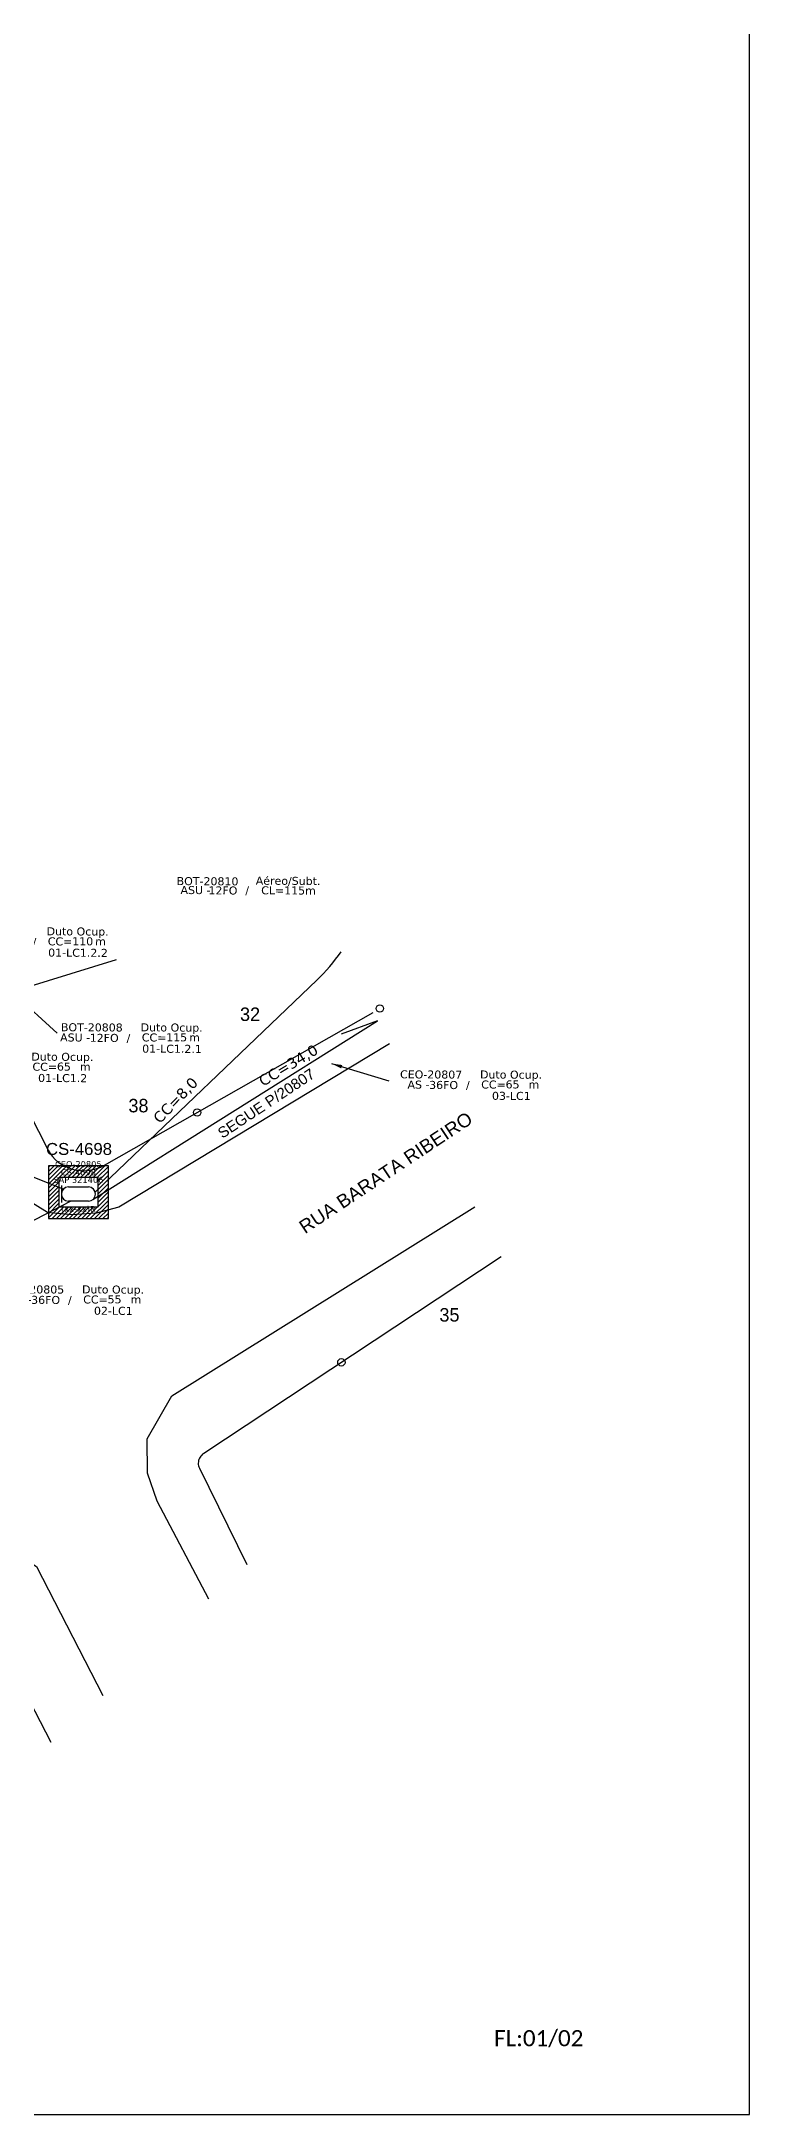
# Model space of a CAD drawing. Header units: metres. Extents: x -1286 to 434, y -500 to 94.
# Drawn here: x -577 to -445.1, y -499.8 to -113.4 of the extents above; entities that cross this region are included whole.
import ezdxf
from ezdxf.enums import TextEntityAlignment as Align

# ---------------------------------------------------------------- set-up
doc = ezdxf.new("R2010")
doc.units = ezdxf.units.M
for name, color, linetype in [('10.0-Cartográfico', 252, 'Continuous'), ('10.1-Caixas Subterrâneas', 5, 'Continuous'), ('10.2-Nº Policía', 7, 'Continuous'), ('10.3-Nome das Ruas', 252, 'Continuous'), ('20.4-CEOS', 1, 'Continuous'), ('20.5-CEO', 1, 'Continuous'), ('CAP a instalar', 1, 'Continuous'), ('celulas gpon', 7, 'Continuous'), ('label_cabos', 7, 'Continuous'), ('Legenda', 1, 'Continuous')]:
    doc.layers.add(name, color=color, linetype=linetype)
doc.layers.add('EXTRA', color=50, linetype='Continuous', plot=False)
doc.styles.add('ARIAL', font='arial.ttf')
doc.styles.add('siredit', font='verdana.ttf')
doc.styles.add('WMF-Calibri0', font='calibri.ttf')
doc.linetypes.add('FENCELINE1', pattern='A,0.25,-0.1,[133,ltypeshp.shx,S=0.1,R=0,X=-0.1,Y=0],-0.1,1', length=1.45)
doc.dimstyles.new('CC', dxfattribs={"dimtxt": 0.8, "dimasz": 2, "dimexe": 0.18, "dimexo": 0.0625, "dimgap": 0.09, "dimtad": 0, "dimdec": 0, "dimrnd": 1, "dimzin": 0, "dimdsep": 46, "dimtxsty": 'siredit', "dimblk": 'NONE', "dimcen": 0, "dimse1": 1, "dimse2": 1, "dimsd1": 1, "dimsd2": 1, "dimclrt": 7, "dimadec": 0, "dimazin": 0, "dimtfac": 1, "dimtdec": 0, "dimtofl": 0, "dimtmove": 0, "dimatfit": 3, "dimfxl": 0, "dimtolj": 1, "dimtzin": 0, "dimarcsym": 0})

# ---------------------------------------------------------------- blocks, each defined once
blk = doc.blocks.new('DV')
at = {"linetype": 'Continuous'}
blk.add_circle((0, 0), 0.00000275, dxfattribs=at)
blk = doc.blocks.new('*X8')
at = {"color": 0, "linetype": 'Continuous'}
for p, q in [((-1.25, 0.34099), (-0.49099, 1.1)), ((-1.25, 0.517767), (-0.667767, 1.1)), ((-1.25, 0.694544), (-0.844544, 1.1)), ((-1.25, 0.87132), (-1.02132, 1.1)), ((-1.25, 1.048097), (-1.198097, 1.1)), ((-0.789214, 0.625), (-0.314214, 1.1)), ((-0.612437, 0.625), (-0.137437, 1.1)), ((-0.43566, 0.625), (0.03934, 1.1)), ((-0.258883, 0.625), (0.216117, 1.1)), ((-0.082107, 0.625), (0.392893, 1.1)), ((0.09467, 0.625), (0.56967, 1.1)), ((0.271447, 0.625), (0.746447, 1.1)), ((0.448223, 0.625), (0.923223, 1.1)), ((0.625, 0.625), (1.1, 1.1)), ((0.801777, 0.625), (1.25, 1.073223)), ((0.8035, 0.449947), (1.25, 0.896447)), ((-1.25, 0.164214), (-0.8035, 0.610714)), ((-1.25, -0.012563), (-0.8035, 0.433937)), ((-1.25, -0.18934), (-0.8035, 0.25716)), ((-1.25, -0.366117), (-0.8035, 0.080383)), ((0.8035, 0.27317), (1.25, 0.71967)), ((0.8035, 0.096393), (1.25, 0.542893)), ((0.8035, -0.080383), (1.25, 0.366117)), ((0.8035, -0.25716), (1.25, 0.18934)), ((0.8035, -0.433937), (1.25, 0.012563)), ((-1.25, -0.542893), (-0.8035, -0.096393)), ((-1.25, -0.71967), (-0.8035, -0.27317)), ((-1.25, -0.896447), (-0.8035, -0.449947)), ((-1.25, -1.073223), (-0.801777, -0.625)), ((-1.1, -1.1), (-0.625, -0.625)), ((-0.923223, -1.1), (-0.448223, -0.625)), ((-0.746447, -1.1), (-0.271447, -0.625)), ((-0.56967, -1.1), (-0.09467, -0.625)), ((-0.392893, -1.1), (0.082107, -0.625)), ((-0.216117, -1.1), (0.258883, -0.625)), ((-0.03934, -1.1), (0.43566, -0.625)), ((0.137437, -1.1), (0.612437, -0.625)), ((0.314214, -1.1), (0.789214, -0.625)), ((0.49099, -1.1), (1.25, -0.34099)), ((0.667767, -1.1), (1.25, -0.517767)), ((0.8035, -0.610714), (1.25, -0.164214)), ((0.844544, -1.1), (1.25, -0.694544)), ((1.02132, -1.1), (1.25, -0.87132)), ((1.198097, -1.1), (1.25, -1.048097))]:
    blk.add_line(p, q, dxfattribs=at)
blk = doc.blocks.new('MANHOLE_MQ')
at = {"color": 0, "linetype": 'Continuous'}
for p, q in [((0.00000623, 0.00000569), (-0.00000627, 0.00000569)), ((-0.00000627, 0.00000569), (-0.00000627, -0.00000531)), ((0.00000623, -0.00000531), (0.00000623, 0.00000569)), ((-0.00000404, 0.00000331), (0.00000399, 0.00000331)), ((-0.00000404, -0.00000294), (-0.00000404, 0.00000331)), ((0.00000399, 0.00000331), (0.00000399, -0.00000294)), ((0.00000399, -0.00000294), (-0.00000404, -0.00000294)), ((0.00000399, -0.00000294), (0.00000399, -0.00000294)), ((-0.00000627, -0.00000531), (0.00000623, -0.00000531))]:
    blk.add_line(p, q, dxfattribs=at)
at = {"color": 0, "linetype": 'Continuous', "xscale": 5e-06, "yscale": 5e-06, "zscale": 1e-05}
blk.add_blockref('*X8', (-0.00000002, 0.00000019), dxfattribs=at)
blk = doc.blocks.new('Inst CB DT OCUP CFOA-SM-AS-80-TS-24')
at = {"layer": 'label_cabos', "color": 0, "style": 'siredit'}
for tag, flags, p in [('ID_ATIVIDADE', 3, (1.31, 2.67)), ('FATOR', 1, (11.56, 2.55))]:
    blk.add_attdef(tag, text='', height=1, rotation=359.69, dxfattribs=dict(at, flags=flags)).set_placement(p, align=Align.MIDDLE_CENTER)
for tag, p in [('TIPO_CABO', (1.76, 0)), ('DESTINO_CABO', (3.13, 1.26)), ('CABO', (4.69, -0.05)), ('/', (7.71, -0.05)), ('LANCE', (10.91, 0)), ('TIPO_CABO', (13.11, 1.24)), ('UND', (15.96, 0)), ('FID', (13.15, -1.41))]:
    blk.add_attdef(tag, text='', height=1, rotation=359.69, dxfattribs=at).set_placement(p, align=Align.MIDDLE_CENTER)
blk.add_attdef('QTDE', (12.43, -0.47), '', height=1, rotation=359.69, dxfattribs=at)
blk = doc.blocks.new('Inst CB DT OCUP CFOA-SM-ASU-120-S-12')
at = {"layer": 'label_cabos', "color": 0, "style": 'siredit'}
for tag, flags, p in [('ID_ATIVIDADE', 3, (1.31, 2.67)), ('FATOR', 1, (11.56, 2.55))]:
    blk.add_attdef(tag, text='', height=1, rotation=359.69, dxfattribs=dict(at, flags=flags)).set_placement(p, align=Align.MIDDLE_CENTER)
for tag, p in [('TIPO_CABO', (1.26, 0)), ('DESTINO_CABO', (3.13, 1.26)), ('CABO', (4.69, -0.05)), ('/', (7.71, -0.05)), ('LANCE', (10.91, 0)), ('TIPO_CABO', (13.11, 1.24)), ('UND', (15.96, 0)), ('FID', (13.15, -1.41))]:
    blk.add_attdef(tag, text='', height=1, rotation=359.69, dxfattribs=at).set_placement(p, align=Align.MIDDLE_CENTER)
blk.add_attdef('QTDE', (12.43, -0.47), '', height=1, rotation=359.69, dxfattribs=at)
blk = doc.blocks.new('_None')
blk = doc.blocks.new('LEGENDA DOS CABOS')
at = {"layer": 'EXTRA', "color": 0, "style": 'siredit'}
for tag, p in [('ID', (4.6, 0.97)), ('XX', (9.03, 0.97))]:
    blk.add_attdef(tag, text='', height=0.48, rotation=359.69, dxfattribs=at).set_placement(p, align=Align.MIDDLE_CENTER)
at = {"layer": 'Legenda', "color": 0, "style": 'siredit'}
for tag, p in [('TIPO_CABO', (1.31, 0)), ('CABO', (4.69, -0.05)), ('/', (6.81, -0.05)), ('METROS', (10.03, -0.05))]:
    blk.add_attdef(tag, text='', height=0.8, rotation=359.69, dxfattribs=at).set_placement(p, align=Align.MIDDLE_CENTER)
blk = doc.blocks.new('Inst CB DT OCUP CFOA-SM-AS-80-TS-36')
at = {"layer": 'label_cabos', "color": 0, "style": 'siredit'}
for tag, flags, p in [('ID_ATIVIDADE', 3, (1.31, 2.67)), ('FATOR', 1, (11.56, 2.55))]:
    blk.add_attdef(tag, text='', height=1, rotation=359.69, dxfattribs=dict(at, flags=flags)).set_placement(p, align=Align.MIDDLE_CENTER)
for tag, p in [('TIPO_CABO', (1.76, 0)), ('DESTINO_CABO', (3.13, 1.26)), ('CABO', (4.69, -0.05)), ('/', (7.71, -0.05)), ('LANCE', (10.91, 0)), ('TIPO_CABO', (13.11, 1.24)), ('UND', (15.96, 0)), ('FID', (13.15, -1.41))]:
    blk.add_attdef(tag, text='', height=1, rotation=359.69, dxfattribs=at).set_placement(p, align=Align.MIDDLE_CENTER)
blk.add_attdef('QTDE', (12.43, -0.47), '', height=1, rotation=359.69, dxfattribs=at)

msp = doc.modelspace()

# ---------------------------------------------------------------- linework, layer by layer
msp.add_lwpolyline([(-1286.07, -499.81), (-445.07, -499.81), (-445.07, 94.19), (-1286.07, 94.19)], close=True)
at = {"layer": '10.0-Cartográfico'}
for points in [[(-512.13, -300.26), (-562.58, -330.68), (-566.81, -331.82), (-571.4, -332.13), (-575.86, -331.67), (-580, -329.14), (-649.66, -197.52), (-649.66, -197.51)], [(-583.04, -305.75), (-575.77, -320.03), (-575.4, -320.66), (-574.95, -321.24), (-574.45, -321.78), (-573.9, -322.27), (-573.29, -322.69), (-572.62, -323.07), (-571.93, -323.36), (-571.22, -323.6), (-570.46, -323.77), (-569.7, -323.85), (-568.94, -323.89), (-568.16, -323.81), (-567.42, -323.69), (-566.67, -323.48), (-565.96, -323.22), (-565.28, -322.87), (-515.22, -294.37)], [(-552.69, -365.85), (-496.23, -330.6)], [(-491.35, -339.92), (-546.76, -376.57), (-546.98, -376.71), (-547.15, -376.89), (-547.32, -377.08), (-547.46, -377.26), (-547.58, -377.47), (-547.68, -377.69), (-547.75, -377.92), (-547.77, -378.17), (-547.79, -378.4), (-547.79, -378.62), (-547.73, -378.87), (-547.68, -379.1), (-547.58, -379.35)], [(-545.83, -403.75), (-555.44, -385.45), (-557.24, -380.28), (-557.33, -373.89), (-552.69, -365.85)], [(-547.58, -379.35), (-538.74, -397.3)], [(-602.76, -397.51), (-599.39, -395.31), (-595.2, -393.64), (-589.58, -393.25), (-582.89, -394.47), (-577.93, -397.66), (-565.55, -421.68)], [(-575.22, -430.48), (-586.15, -409.4), (-586.5, -408.79), (-586.95, -408.18), (-587.45, -407.64), (-588.02, -407.18), (-588.61, -406.73), (-589.28, -406.37), (-589.97, -406.06), (-590.7, -405.82), (-591.44, -405.65), (-592.2, -405.57), (-592.99, -405.55), (-593.74, -405.61), (-594.5, -405.73), (-595.23, -405.94), (-595.94, -406.22), (-596.62, -406.55), (-596.98, -406.78), (-604.07, -411.4)]]:
    msp.add_lwpolyline(points, dxfattribs=at)
at = {"layer": '20.5-CEO', "color": 7}
for p, q in [((-571.98, -326.92), (-568.26, -326.92)), ((-568.26, -329.57), (-571.98, -329.57))]:
    msp.add_line(p, q, dxfattribs=at)
msp.add_lwpolyline([(-573.3, -326.65), (-573.3, -329.84)], dxfattribs=at)
for centre, start, end in [((-571.98, -328.24), 90, 270), ((-568.26, -328.24), 270, 90)]:
    msp.add_arc(centre, 1.32, start, end, dxfattribs=at)
at = {"layer": 'CAP a instalar', "color": 9, "linetype": 'FENCELINE1', "ltscale": 8}
for points in [[(-572.94, -327.33), (-590.46, -320.29, -0.089231), (-594.84, -317.55), (-608.29, -305.32, -0.213962), (-613.07, -294.37), (-612.96, -284.15)], [(-611.81, -284.15), (-605.71, -292.51, 0.320024), (-597.67, -295.19), (-563.01, -284.54)], [(-566.99, -327.9), (-525.7, -288.38, 0.048063), (-521.14, -283.08, 0.048063)]]:
    msp.add_lwpolyline(points, format="xyb", dxfattribs=at)
for points in [[(-567.42, -329.26), (-514.4, -295.93), (-521.18, -298.42)], [(-612.1, -350.55), (-571.59, -329.57)]]:
    msp.add_lwpolyline(points, dxfattribs=at)

# ---------------------------------------------------------------- block references
at = {"layer": '10.0-Cartográfico', "xscale": 251048.9108569458, "yscale": 251048.9108569458, "zscale": 251048.9108569458}
for p in [(-513.95, -293.65), (-548, -313.04), (-521.12, -359.61)]:
    msp.add_blockref('DV', p, dxfattribs=at)
at = {"layer": '10.1-Caixas Subterrâneas', "color": 30, "xscale": 891702.8217476662, "yscale": 891702.8217476662, "zscale": 891702.8217476662, "rotation": 180.0000000000622}
msp.add_blockref('MANHOLE_MQ', (-570.13, -327.73), dxfattribs=at)
at = {"layer": 'label_cabos', "color": 0, "lineweight": 0}
ref = msp.add_blockref('LEGENDA DOS CABOS', (-552.39, -272.36), dxfattribs=dict(at, xscale=1.491525570439249, yscale=1.491525570439249, zscale=1.491525570439249))
ref.add_attrib('ID', 'BOT-20810', dxfattribs={"color": 0, "height": 1.492, "rotation": 359.69, "style": 'siredit'}).set_placement((-546.06, -269.93), align=Align.MIDDLE_CENTER)
ref.add_attrib('CABO', '12FO', dxfattribs={"color": 0, "height": 1.492, "rotation": 359.69, "style": 'siredit'}).set_placement((-543.19, -271.65), align=Align.MIDDLE_CENTER)
ref.add_attrib('METROS', 'CL=115m', dxfattribs={"color": 0, "height": 1.492, "rotation": 359.69, "style": 'siredit'}).set_placement((-530.97, -271.65), align=Align.MIDDLE_CENTER)
ref.add_attrib('XX', 'Aéreo/Subt.', dxfattribs={"color": 0, "height": 1.4915, "rotation": 359.69, "style": 'siredit'}).set_placement((-531.05, -269.86), align=Align.MIDDLE_CENTER)
ref.add_attrib('/', '/', dxfattribs={"color": 0, "height": 1.49, "rotation": 359.69, "style": 'siredit'}).set_placement((-538.68, -271.65), align=Align.MIDDLE_CENTER)
ref.add_attrib('TIPO_CABO', 'ASU -', dxfattribs={"color": 0, "height": 1.492, "rotation": 359.69, "style": 'siredit'}).set_placement((-548.3, -271.58), align=Align.MIDDLE_CENTER)
ref = msp.add_blockref('Inst CB DT OCUP CFOA-SM-ASU-120-S-12', (-589.81, -281.15), dxfattribs=dict(at, xscale=1.491525570439249, yscale=1.491525570439249, zscale=1.491525570439249))
ref.add_attrib('DESTINO_CABO', 'BOT-20809', dxfattribs={"color": 0, "height": 1.492, "rotation": 359.69, "style": 'siredit'}).set_placement((-585.14, -279.27), align=Align.MIDDLE_CENTER)
ref.add_attrib('CABO', '12FO', dxfattribs={"color": 0, "height": 1.492, "rotation": 359.69, "style": 'siredit'}).set_placement((-582.82, -281.23), align=Align.MIDDLE_CENTER)
ref.add_attrib('TIPO_CABO', 'Duto Ocup.', dxfattribs={"color": 0, "height": 1.492, "rotation": 359.69, "style": 'siredit'}).set_placement((-570.26, -279.29), align=Align.MIDDLE_CENTER)
ref.add_attrib('/', '/', dxfattribs={"color": 0, "height": 1.49, "rotation": 359.69, "style": 'siredit'}).set_placement((-578.3, -281.23), align=Align.MIDDLE_CENTER)
ref.add_attrib('TIPO_CABO', 'ASU - ', dxfattribs={"color": 0, "height": 1.492, "rotation": 359.69, "style": 'siredit'}).set_placement((-587.93, -281.16), align=Align.MIDDLE_CENTER)
ref.add_attrib('FID', '01-LC1.2.2', dxfattribs={"color": 0, "height": 1.492, "rotation": 359.69, "style": 'siredit'}).set_placement((-570.2, -283.26), align=Align.MIDDLE_CENTER)
ref.add_attrib('LANCE', 'CC=', dxfattribs={"color": 0, "height": 1.492, "rotation": 359.69, "style": 'siredit'}).set_placement((-573.54, -281.15), align=Align.MIDDLE_CENTER)
ref.add_attrib('QTDE', '110', (-571.27, -281.86), dxfattribs={"color": 0, "height": 1.492, "rotation": 359.69, "style": 'siredit'})
ref.add_attrib('UND', 'm', dxfattribs={"color": 0, "height": 1.49, "rotation": 359.69, "style": 'siredit'}).set_placement((-566, -281.15), align=Align.MIDDLE_CENTER)
ref = msp.add_blockref('Inst CB DT OCUP CFOA-SM-ASU-120-S-12', (-572.29, -299.06), dxfattribs=dict(at, xscale=1.491525570439249, yscale=1.491525570439249, zscale=1.491525570439249))
ref.add_attrib('DESTINO_CABO', 'BOT-20808', dxfattribs={"color": 0, "height": 1.492, "rotation": 359.69, "style": 'siredit'}).set_placement((-567.62, -297.17), align=Align.MIDDLE_CENTER)
ref.add_attrib('CABO', '12FO', dxfattribs={"color": 0, "height": 1.492, "rotation": 359.69, "style": 'siredit'}).set_placement((-565.31, -299.13), align=Align.MIDDLE_CENTER)
ref.add_attrib('TIPO_CABO', 'Duto Ocup.', dxfattribs={"color": 0, "height": 1.492, "rotation": 359.69, "style": 'siredit'}).set_placement((-552.74, -297.2), align=Align.MIDDLE_CENTER)
ref.add_attrib('/', '/', dxfattribs={"color": 0, "height": 1.49, "rotation": 359.69, "style": 'siredit'}).set_placement((-560.79, -299.13), align=Align.MIDDLE_CENTER)
ref.add_attrib('TIPO_CABO', 'ASU - ', dxfattribs={"color": 0, "height": 1.492, "rotation": 359.69, "style": 'siredit'}).set_placement((-570.41, -299.06), align=Align.MIDDLE_CENTER)
ref.add_attrib('FID', '01-LC1.2.1', dxfattribs={"color": 0, "height": 1.492, "rotation": 359.69, "style": 'siredit'}).set_placement((-552.68, -301.16), align=Align.MIDDLE_CENTER)
ref.add_attrib('LANCE', 'CC=', dxfattribs={"color": 0, "height": 1.492, "rotation": 359.69, "style": 'siredit'}).set_placement((-556.02, -299.05), align=Align.MIDDLE_CENTER)
ref.add_attrib('QTDE', '115', (-553.76, -299.76), dxfattribs={"color": 0, "height": 1.492, "rotation": 359.69, "style": 'siredit'})
ref.add_attrib('UND', 'm', dxfattribs={"color": 0, "height": 1.49, "rotation": 359.69, "style": 'siredit'}).set_placement((-548.48, -299.05), align=Align.MIDDLE_CENTER)
ref = msp.add_blockref('Inst CB DT OCUP CFOA-SM-AS-80-TS-24', (-592.66, -304.51), dxfattribs=dict(at, xscale=1.491525570439249, yscale=1.491525570439249, zscale=1.491525570439249))
ref.add_attrib('DESTINO_CABO', 'CEO-20806', dxfattribs={"color": 0, "height": 1.492, "rotation": 359.69, "style": 'siredit'}).set_placement((-587.99, -302.63), align=Align.MIDDLE_CENTER)
ref.add_attrib('CABO', '24FO', dxfattribs={"color": 0, "height": 1.492, "rotation": 359.69, "style": 'siredit'}).set_placement((-585.67, -304.59), align=Align.MIDDLE_CENTER)
ref.add_attrib('TIPO_CABO', 'Duto Ocup.', dxfattribs={"color": 0, "height": 1.492, "rotation": 359.69, "style": 'siredit'}).set_placement((-573.11, -302.66), align=Align.MIDDLE_CENTER)
ref.add_attrib('/', '/', dxfattribs={"color": 0, "height": 1.49, "rotation": 359.69, "style": 'siredit'}).set_placement((-581.16, -304.59), align=Align.MIDDLE_CENTER)
ref.add_attrib('TIPO_CABO', 'AS - ', dxfattribs={"color": 0, "height": 1.492, "rotation": 359.69, "style": 'siredit'}).set_placement((-590.03, -304.52), align=Align.MIDDLE_CENTER)
ref.add_attrib('FID', '01-LC1.2', dxfattribs={"color": 0, "height": 1.492, "rotation": 359.69, "style": 'siredit'}).set_placement((-573.05, -306.62), align=Align.MIDDLE_CENTER)
ref.add_attrib('LANCE', 'CC=', dxfattribs={"color": 0, "height": 1.492, "rotation": 359.69, "style": 'siredit'}).set_placement((-576.39, -304.51), align=Align.MIDDLE_CENTER)
ref.add_attrib('QTDE', '65', (-574.12, -305.22), dxfattribs={"color": 0, "height": 1.492, "rotation": 359.69, "style": 'siredit'})
ref.add_attrib('UND', 'm', dxfattribs={"color": 0, "height": 1.49, "rotation": 359.69, "style": 'siredit'}).set_placement((-568.85, -304.51), align=Align.MIDDLE_CENTER)
ref = msp.add_blockref('Inst CB DT OCUP CFOA-SM-AS-80-TS-36', (-509.06, -307.83), dxfattribs=dict(at, xscale=1.491525570439249, yscale=1.491525570439249, zscale=1.491525570439249))
ref.add_attrib('DESTINO_CABO', 'CEO-20807', dxfattribs={"color": 0, "height": 1.492, "rotation": 359.69, "style": 'siredit'}).set_placement((-504.39, -305.95), align=Align.MIDDLE_CENTER)
ref.add_attrib('CABO', '36FO', dxfattribs={"color": 0, "height": 1.492, "rotation": 359.69, "style": 'siredit'}).set_placement((-502.07, -307.91), align=Align.MIDDLE_CENTER)
ref.add_attrib('TIPO_CABO', 'Duto Ocup.', dxfattribs={"color": 0, "height": 1.492, "rotation": 359.69, "style": 'siredit'}).set_placement((-489.5, -305.98), align=Align.MIDDLE_CENTER)
ref.add_attrib('/', '/', dxfattribs={"color": 0, "height": 1.49, "rotation": 359.69, "style": 'siredit'}).set_placement((-497.55, -307.91), align=Align.MIDDLE_CENTER)
ref.add_attrib('TIPO_CABO', 'AS - ', dxfattribs={"color": 0, "height": 1.492, "rotation": 359.69, "style": 'siredit'}).set_placement((-506.43, -307.84), align=Align.MIDDLE_CENTER)
ref.add_attrib('FID', '03-LC1', dxfattribs={"color": 0, "height": 1.492, "rotation": 359.69, "style": 'siredit'}).set_placement((-489.45, -309.94), align=Align.MIDDLE_CENTER)
ref.add_attrib('LANCE', 'CC=', dxfattribs={"color": 0, "height": 1.492, "rotation": 359.69, "style": 'siredit'}).set_placement((-492.78, -307.83), align=Align.MIDDLE_CENTER)
ref.add_attrib('QTDE', '65', (-490.52, -308.54), dxfattribs={"color": 0, "height": 1.492, "rotation": 359.69, "style": 'siredit'})
ref.add_attrib('UND', 'm', dxfattribs={"color": 0, "height": 1.49, "rotation": 359.69, "style": 'siredit'}).set_placement((-485.25, -307.83), align=Align.MIDDLE_CENTER)
ref = msp.add_blockref('Inst CB DT OCUP CFOA-SM-AS-80-TS-36', (-583.22, -347.89), dxfattribs=dict(at, xscale=1.491525570439249, yscale=1.491525570439249, zscale=1.491525570439249))
ref.add_attrib('DESTINO_CABO', 'CEO-20805', dxfattribs={"color": 0, "height": 1.492, "rotation": 359.69, "style": 'siredit'}).set_placement((-578.55, -346.01), align=Align.MIDDLE_CENTER)
ref.add_attrib('CABO', '36FO', dxfattribs={"color": 0, "height": 1.492, "rotation": 359.69, "style": 'siredit'}).set_placement((-576.23, -347.97), align=Align.MIDDLE_CENTER)
ref.add_attrib('TIPO_CABO', 'Duto Ocup.', dxfattribs={"color": 0, "height": 1.492, "rotation": 359.69, "style": 'siredit'}).set_placement((-563.66, -346.04), align=Align.MIDDLE_CENTER)
ref.add_attrib('/', '/', dxfattribs={"color": 0, "height": 1.49, "rotation": 359.69, "style": 'siredit'}).set_placement((-571.71, -347.97), align=Align.MIDDLE_CENTER)
ref.add_attrib('TIPO_CABO', 'AS - ', dxfattribs={"color": 0, "height": 1.492, "rotation": 359.69, "style": 'siredit'}).set_placement((-580.59, -347.9), align=Align.MIDDLE_CENTER)
ref.add_attrib('FID', '02-LC1', dxfattribs={"color": 0, "height": 1.492, "rotation": 359.69, "style": 'siredit'}).set_placement((-563.61, -350), align=Align.MIDDLE_CENTER)
ref.add_attrib('LANCE', 'CC=', dxfattribs={"color": 0, "height": 1.492, "rotation": 359.69, "style": 'siredit'}).set_placement((-566.94, -347.89), align=Align.MIDDLE_CENTER)
ref.add_attrib('QTDE', '55', (-564.68, -348.6), dxfattribs={"color": 0, "height": 1.492, "rotation": 359.69, "style": 'siredit'})
ref.add_attrib('UND', 'm', dxfattribs={"color": 0, "height": 1.49, "rotation": 359.69, "style": 'siredit'}).set_placement((-559.4, -347.89), align=Align.MIDDLE_CENTER)

# ---------------------------------------------------------------- texts
at = {"style": 'WMF-Calibri0'}
msp.add_text('FL:01/02', height=3, dxfattribs=at).set_placement((-492.67, -487.07))
at = {"layer": '10.1-Caixas Subterrâneas', "color": 30, "style": 'ARIAL'}
msp.add_text('CS-4698', height=2.231, dxfattribs=at).set_placement((-576.16, -320.95))
at = {"layer": '10.2-Nº Policía', "color": 7}
for s, p in [('32', (-540, -295.98)), ('38', (-560.8, -313.01)), ('35', (-502.85, -352.01))]:
    msp.add_text(s, height=2.51, dxfattribs=at).set_placement(p)
at = {"layer": '10.3-Nome das Ruas', "color": 7, "style": 'ARIAL'}
msp.add_text('SEGUE P/20807', height=2, rotation=33.5549, dxfattribs=at).set_placement((-543.3, -317.96))
at = {"layer": '10.3-Nome das Ruas', "color": 5, "style": 'ARIAL'}
msp.add_text('RUA BARATA RIBEIRO', height=2.5105, rotation=33.5549, dxfattribs=at).set_placement((-527.91, -335.73))
at = {"layer": '20.4-CEOS', "color": 7, "style": 'siredit'}
msp.add_text('CEO-20805', height=1.117, dxfattribs=at).set_placement((-570.13, -322.11), align=Align.TOP_CENTER)
at = {"layer": '20.5-CEO', "color": 7, "style": 'siredit'}
for s, p in [('CS-4698', (-570.12, -323.63)), ('SAP 321406', (-570.12, -325.03)), ('(xx-xx)R', (-570.12, -330.46))]:
    msp.add_text(s, height=1.122, dxfattribs=at).set_placement(p, align=Align.TOP_CENTER)
at = {"layer": 'celulas gpon', "style": 'siredit'}
for s, rotation, p in [('CC=34,0', 31.0372, (-535.74, -308.26)), ('CC=8,0', 46.1564, (-554.95, -315.23))]:
    msp.add_text(s, height=2.004, rotation=rotation, dxfattribs=at).set_placement(p)

# ---------------------------------------------------------------- leaders
at = {"layer": 'label_cabos'}
for points in [[(-581.98, -291.05), (-574.05, -298.28)], [(-522.97, -303.92), (-512.26, -307.16)]]:
    msp.add_leader(points, dimstyle='CC', override={"dimgap": 0.09, "dimtad": 0}, dxfattribs=at)

doc.saveas('drawing.dxf')
